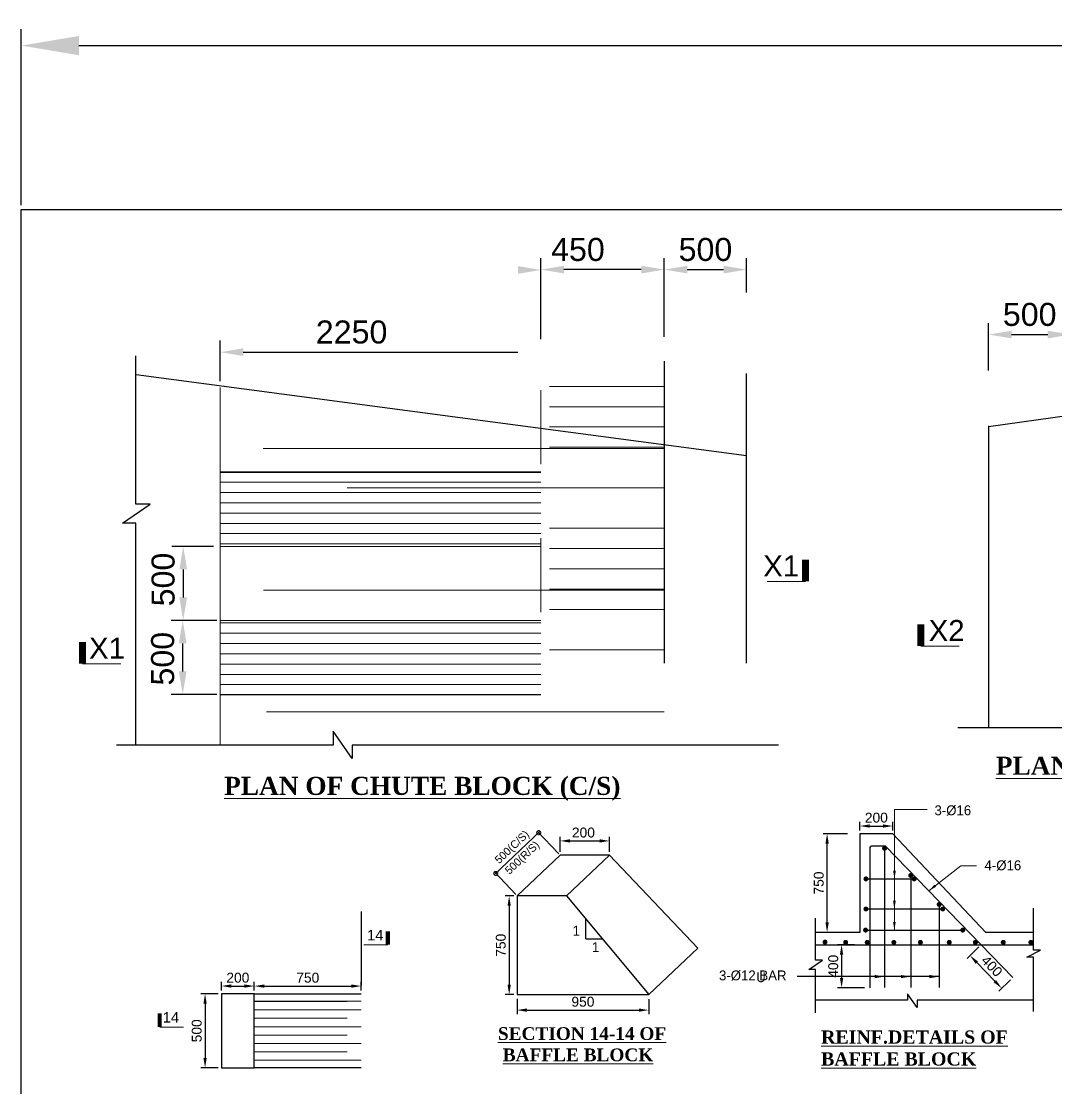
# Model space of a CAD drawing. Extents: x -426260 to 2055400, y -4304674 to -305611.
# Drawn here: x 1220390 to 1226677, y -1910194 to -1903711 of the extents above; entities that cross this region are included whole.
import ezdxf

# ---------------------------------------------------------------- set-up
doc = ezdxf.new("R2010")
doc.units = 0
doc.header["$LTSCALE"] = 300
doc.header["$MEASUREMENT"] = 0
doc.header["$PDMODE"] = 3
doc.linetypes.add('DASHED', pattern=[0.75, 0.5, -0.25])
doc.layers.get('0').update_dxf_attribs({"linetype": 'CONTINUOUS'})
doc.layers.get('DEFPOINTS').update_dxf_attribs({"linetype": 'CONTINUOUS'})
for name, color, linetype, lineweight in [('Dim', 7, 'CONTINUOUS', 9), ('Dimension', 8, 'CONTINUOUS', 18), ('ROD', 1, 'CONTINUOUS', 30), ('TEXT-ROOM', 4, 'CONTINUOUS', 5)]:
    doc.layers.add(name, color=color, linetype=linetype, lineweight=lineweight)
doc.layers.add('LINE', color=7, linetype='CONTINUOUS')
doc.layers.add('TXT', color=7, linetype='CONTINUOUS')
doc.styles.add('1-2', font='arial.ttf')
doc.styles.add('Arial', font='arial.ttf')
doc.styles.add('DIM', font='isocp3.shx')
doc.dimstyles.new('1-2', dxfattribs={"dimtxt": 240, "dimasz": 360, "dimexe": 120, "dimexo": 120, "dimgap": 24, "dimtad": 1, "dimdec": 0, "dimzin": 3, "dimdsep": 46, "dimtxsty": '1-2', "dimblk": 'DOTSMALL', "dimcen": 0, "dimdle": 120, "dimclrd": 256, "dimclre": 256, "dimclrt": 6, "dimadec": 0, "dimazin": 0, "dimtfac": 0.6, "dimtdec": 0, "dimtofl": 0, "dimtmove": 2, "dimatfit": 3, "dimfxl": 2, "dimfrac": 1, "dimtolj": 1, "dimtzin": 0, "dimlwd": 13, "dimlwe": 13, "dimarcsym": 0})
doc.dimstyles.new('3', dxfattribs={"dimtxt": 225, "dimasz": 350, "dimexe": 100, "dimexo": 25, "dimgap": 9, "dimtad": 0, "dimdec": 0, "dimzin": 0, "dimdsep": 46, "dimtxsty": 'Standard', "dimcen": 0, "dimclrd": 5, "dimclre": 6, "dimclrt": 256, "dimadec": 0, "dimazin": 0, "dimtfac": 1, "dimtdec": 0, "dimtofl": 0, "dimtmove": 2, "dimatfit": 3, "dimfxl": 1, "dimtolj": 1, "dimtzin": 0, "dimarcsym": 0})
doc.dimstyles.new('Dim_25', dxfattribs={"dimtxt": 50, "dimasz": 50, "dimexe": 25, "dimexo": 20, "dimgap": 20, "dimtad": 1, "dimdec": 0, "dimzin": 0, "dimdsep": 46, "dimtxsty": 'DIM', "dimcen": 0.09, "dimclrd": 5, "dimclre": 5, "dimclrt": 7, "dimadec": 0, "dimazin": 0, "dimtfac": 1, "dimtdec": 0, "dimtmove": 0, "dimatfit": 3, "dimfxl": 1, "dimtolj": 1, "dimtzin": 0, "dimarcsym": 0})
doc.dimstyles.new('dim_70', dxfattribs={"dimtxt": 140, "dimasz": 140, "dimexe": 70, "dimexo": 40, "dimgap": 50, "dimtad": 1, "dimdec": 0, "dimzin": 0, "dimdsep": 46, "dimtxsty": 'Arial', "dimcen": 0.09, "dimclrd": 5, "dimclre": 5, "dimclrt": 7, "dimadec": 0, "dimazin": 0, "dimtfac": 1, "dimtdec": 0, "dimtmove": 0, "dimatfit": 3, "dimfxl": 1, "dimtolj": 1, "dimtzin": 0, "dimarcsym": 0})

# ---------------------------------------------------------------- blocks, each defined once
blk = doc.blocks.new('_DotSmall')
at = {"color": 0, "linetype": 'ByBlock', "const_width": 0.5}
blk.add_lwpolyline([(-0.0625, 0, 1), (0.0625, 0, 1)], format="xyb", close=True, dxfattribs=at)
blk = doc.blocks.new('*D716')
at = {"layer": 'DEFPOINTS', "color": 0, "ltscale": 50, "transparency": 16777216}
for p in [(1223965, -1908693.4), (1223664.3, -1908779.8), (1223965, -1908779.8)]:
    blk.add_point(p, dxfattribs=at)
at = {"layer": 'Dim', "color": 5, "lineweight": -2, "ltscale": 50, "transparency": 16777216}
for p, q in [((1223664.3, -1908759.8), (1223664.3, -1908668.4)), ((1223724.3, -1908693.4), (1223905, -1908693.4)), ((1223965, -1908759.8), (1223965, -1908668.4))]:
    blk.add_line(p, q, dxfattribs=at)
at = {"layer": 'Dim', "color": 5, "ltscale": 50, "transparency": 16777216}
for points in [[(1223724.3, -1908683.4), (1223724.3, -1908703.4), (1223664.3, -1908693.4)], [(1223905, -1908683.4), (1223905, -1908703.4), (1223965, -1908693.4)]]:
    blk.add_solid(points, dxfattribs=at)
at = {"layer": 'Dim', "color": 7, "ltscale": 50, "transparency": 16777216, "insert": (1223806.5, -1908642.7), "char_height": 60, "attachment_point": 5, "style": 'Arial'}
blk.add_mtext('\\A1;200', dxfattribs=at)
blk = doc.blocks.new('*D723')
at = {"layer": 'DEFPOINTS', "color": 0, "ltscale": 50, "transparency": 16777216}
for p in [(1221605.9, -1909622.8), (1221506.8, -1910072.8), (1221605.9, -1910072.8)]:
    blk.add_point(p, dxfattribs=at)
at = {"layer": 'Dim', "color": 5, "lineweight": -2, "ltscale": 50, "transparency": 16777216}
for p, q in [((1221585.9, -1909622.8), (1221481.8, -1909622.8)), ((1221506.8, -1909682.8), (1221506.8, -1910012.8)), ((1221585.9, -1910072.8), (1221481.8, -1910072.8))]:
    blk.add_line(p, q, dxfattribs=at)
at = {"layer": 'Dim', "color": 5, "ltscale": 50, "transparency": 16777216}
for points in [[(1221496.8, -1909682.8), (1221516.8, -1909682.8), (1221506.8, -1909622.8)], [(1221496.8, -1910012.8), (1221516.8, -1910012.8), (1221506.8, -1910072.8)]]:
    blk.add_solid(points, dxfattribs=at)
at = {"layer": 'Dim', "color": 7, "ltscale": 50, "transparency": 16777216, "insert": (1221456.2, -1909847.8), "char_height": 60, "attachment_point": 5, "rotation": 90, "style": 'Arial'}
blk.add_mtext('\\A1;500', dxfattribs=at)
blk = doc.blocks.new('*D724')
at = {"layer": 'DEFPOINTS', "color": 0, "ltscale": 50, "transparency": 16777216}
for p in [(1221605.9, -1909622.8), (1221805.9, -1909575.6), (1221805.9, -1909622.8)]:
    blk.add_point(p, dxfattribs=at)
at = {"layer": 'Dim', "color": 5, "lineweight": -2, "ltscale": 50, "transparency": 16777216}
for p, q in [((1221605.9, -1909602.8), (1221605.9, -1909550.6)), ((1221805.9, -1909602.8), (1221805.9, -1909550.6)), ((1221665.9, -1909575.6), (1221745.9, -1909575.6))]:
    blk.add_line(p, q, dxfattribs=at)
at = {"layer": 'Dim', "color": 5, "ltscale": 50, "transparency": 16777216}
for points in [[(1221665.9, -1909565.6), (1221665.9, -1909585.6), (1221605.9, -1909575.6)], [(1221745.9, -1909565.6), (1221745.9, -1909585.6), (1221805.9, -1909575.6)]]:
    blk.add_solid(points, dxfattribs=at)
at = {"layer": 'Dim', "color": 7, "ltscale": 50, "transparency": 16777216, "insert": (1221705.9, -1909525), "char_height": 60, "attachment_point": 5, "style": 'Arial'}
blk.add_mtext('\\A1;200', dxfattribs=at)
blk = doc.blocks.new('*D725')
at = {"layer": 'DEFPOINTS', "color": 0, "ltscale": 50, "transparency": 16777216}
for p in [(1221805.9, -1909622.8), (1222455.9, -1909576), (1222455.9, -1909622.8)]:
    blk.add_point(p, dxfattribs=at)
at = {"layer": 'Dim', "color": 5, "lineweight": -2, "ltscale": 50, "transparency": 16777216}
for p, q in [((1221805.9, -1909602.8), (1221805.9, -1909551)), ((1222455.9, -1909602.8), (1222455.9, -1909551)), ((1221865.9, -1909576), (1222395.9, -1909576))]:
    blk.add_line(p, q, dxfattribs=at)
at = {"layer": 'Dim', "color": 5, "ltscale": 50, "transparency": 16777216}
for points in [[(1221865.9, -1909566), (1221865.9, -1909586), (1221805.9, -1909576)], [(1222395.9, -1909566), (1222395.9, -1909586), (1222455.9, -1909576)]]:
    blk.add_solid(points, dxfattribs=at)
at = {"layer": 'Dim', "color": 7, "ltscale": 50, "transparency": 16777216, "insert": (1222130.9, -1909525.3), "char_height": 60, "attachment_point": 5, "style": 'Arial'}
blk.add_mtext('\\A1;750', dxfattribs=at)
blk = doc.blocks.new('SEX')
at = {"layer": 'Dim', "color": 6, "ltscale": 500}
blk.add_lwpolyline([(0, 0, 60, 60, 0), (191.8, 0, 0, 0, 0)], format="xyseb", dxfattribs=at)
blk.add_lwpolyline([(0, -336.6), (0, 0), (0, 0)], dxfattribs=at)
blk = doc.blocks.new('*D726')
at = {"layer": 'DEFPOINTS', "color": 0, "ltscale": 50, "transparency": 16777216}
for p in [(1225287.8, -1908649.3), (1225430.7, -1908649.3), (1225430.7, -1909249.3)]:
    blk.add_point(p, dxfattribs=at)
at = {"layer": 'Dim', "color": 5, "lineweight": -2, "ltscale": 50, "transparency": 16777216}
for p, q in [((1225410.7, -1908649.3), (1225262.8, -1908649.3)), ((1225287.8, -1909189.3), (1225287.8, -1908709.3)), ((1225410.7, -1909249.3), (1225262.8, -1909249.3))]:
    blk.add_line(p, q, dxfattribs=at)
at = {"layer": 'Dim', "color": 5, "ltscale": 50, "transparency": 16777216}
for points in [[(1225277.8, -1908709.3), (1225297.8, -1908709.3), (1225287.8, -1908649.3)], [(1225277.8, -1909189.3), (1225297.8, -1909189.3), (1225287.8, -1909249.3)]]:
    blk.add_solid(points, dxfattribs=at)
at = {"layer": 'Dim', "color": 7, "ltscale": 50, "transparency": 16777216, "insert": (1225237.2, -1908949.3), "char_height": 60, "attachment_point": 5, "rotation": 90, "style": 'Arial'}
blk.add_mtext('\\A1;750', dxfattribs=at)
blk = doc.blocks.new('*D727')
at = {"layer": 'DEFPOINTS', "color": 0, "ltscale": 50, "transparency": 16777216}
for p in [(1225487.1, -1908649.3), (1225687.1, -1908602.9), (1225687.1, -1908649.3)]:
    blk.add_point(p, dxfattribs=at)
at = {"layer": 'Dim', "color": 5, "lineweight": -2, "ltscale": 50, "transparency": 16777216}
for p, q in [((1225487.1, -1908629.3), (1225487.1, -1908577.9)), ((1225687.1, -1908629.3), (1225687.1, -1908577.9)), ((1225547.1, -1908602.9), (1225627.1, -1908602.9))]:
    blk.add_line(p, q, dxfattribs=at)
at = {"layer": 'Dim', "color": 5, "ltscale": 50, "transparency": 16777216}
for points in [[(1225547.1, -1908592.9), (1225547.1, -1908612.9), (1225487.1, -1908602.9)], [(1225627.1, -1908592.9), (1225627.1, -1908612.9), (1225687.1, -1908602.9)]]:
    blk.add_solid(points, dxfattribs=at)
at = {"layer": 'Dim', "color": 7, "ltscale": 50, "transparency": 16777216, "insert": (1225587.1, -1908552.3), "char_height": 60, "attachment_point": 5, "style": 'Arial'}
blk.add_mtext('\\A1;200', dxfattribs=at)
blk = doc.blocks.new('*D728')
at = {"layer": 'DEFPOINTS', "color": 0, "ltscale": 50, "transparency": 16777216}
for p in [(1223403.4, -1909027.6), (1223355.1, -1909627.6), (1223403.4, -1909627.6)]:
    blk.add_point(p, dxfattribs=at)
at = {"layer": 'Dim', "color": 5, "lineweight": -2, "ltscale": 50, "transparency": 16777216}
for p, q in [((1223383.4, -1909027.6), (1223330.1, -1909027.6)), ((1223355.1, -1909087.6), (1223355.1, -1909567.6)), ((1223383.4, -1909627.6), (1223330.1, -1909627.6))]:
    blk.add_line(p, q, dxfattribs=at)
at = {"layer": 'Dim', "color": 5, "ltscale": 50, "transparency": 16777216}
for points in [[(1223345.1, -1909087.6), (1223365.1, -1909087.6), (1223355.1, -1909027.6)], [(1223345.1, -1909567.6), (1223365.1, -1909567.6), (1223355.1, -1909627.6)]]:
    blk.add_solid(points, dxfattribs=at)
at = {"layer": 'Dim', "color": 7, "ltscale": 50, "transparency": 16777216, "insert": (1223304.5, -1909327.6), "char_height": 60, "attachment_point": 5, "rotation": 90, "style": 'Arial'}
blk.add_mtext('\\A1;750', dxfattribs=at)
blk = doc.blocks.new('*D729')
at = {"layer": 'DEFPOINTS', "color": 0, "ltscale": 50, "transparency": 16777216}
for p in [(1223403.4, -1909633.5), (1224203.4, -1909635.1), (1224203.4, -1909722)]:
    blk.add_point(p, dxfattribs=at)
at = {"layer": 'Dim', "color": 5, "lineweight": -2, "ltscale": 50, "transparency": 16777216}
for p, q in [((1223403.4, -1909653.5), (1223403.4, -1909747)), ((1224203.4, -1909655.1), (1224203.4, -1909747)), ((1223463.4, -1909722), (1224143.4, -1909722))]:
    blk.add_line(p, q, dxfattribs=at)
at = {"layer": 'Dim', "color": 5, "ltscale": 50, "transparency": 16777216}
for points in [[(1223463.4, -1909712), (1223463.4, -1909732), (1223403.4, -1909722)], [(1224143.4, -1909712), (1224143.4, -1909732), (1224203.4, -1909722)]]:
    blk.add_solid(points, dxfattribs=at)
at = {"layer": 'Dim', "color": 7, "ltscale": 50, "transparency": 16777216, "insert": (1223803.4, -1909671.4), "char_height": 60, "attachment_point": 5, "style": 'Arial'}
blk.add_mtext('\\A1;950', dxfattribs=at)
blk = doc.blocks.new('*D739')
at = {"layer": 'DEFPOINTS', "color": 0, "transparency": 16777216}
for p in [(1221598.7, -1906902.6), (1221373.7, -1907352.6), (1221617.1, -1907352.6)]:
    blk.add_point(p, dxfattribs=at)
at = {"layer": 'LINE', "color": 5, "lineweight": -2, "transparency": 16777216}
for p, q in [((1221558.7, -1906902.6), (1221303.7, -1906902.6)), ((1221373.7, -1907042.6), (1221373.7, -1907212.6)), ((1221577.1, -1907352.6), (1221303.7, -1907352.6))]:
    blk.add_line(p, q, dxfattribs=at)
at = {"layer": 'LINE', "color": 5, "transparency": 16777216}
for points in [[(1221350.3, -1907042.6), (1221397, -1907042.6), (1221373.7, -1906902.6)], [(1221350.3, -1907212.6), (1221397, -1907212.6), (1221373.7, -1907352.6)]]:
    blk.add_solid(points, dxfattribs=at)
at = {"layer": 'LINE', "color": 7, "transparency": 16777216, "insert": (1221252.2, -1907104.2), "char_height": 140, "attachment_point": 5, "rotation": 90, "style": 'Arial'}
blk.add_mtext('\\A1;500', dxfattribs=at)
blk = doc.blocks.new('*D740')
at = {"layer": 'DEFPOINTS', "color": 0, "transparency": 16777216}
for p in [(1221370.8, -1907352.6), (1221617.1, -1907352.6), (1221617.1, -1907802.6)]:
    blk.add_point(p, dxfattribs=at)
at = {"layer": 'LINE', "color": 5, "lineweight": -2, "transparency": 16777216}
for p, q in [((1221577.1, -1907352.6), (1221300.8, -1907352.6)), ((1221370.8, -1907662.6), (1221370.8, -1907492.6)), ((1221577.1, -1907802.6), (1221300.8, -1907802.6))]:
    blk.add_line(p, q, dxfattribs=at)
at = {"layer": 'LINE', "color": 5, "transparency": 16777216}
for points in [[(1221347.4, -1907492.6), (1221394.1, -1907492.6), (1221370.8, -1907352.6)], [(1221347.4, -1907662.6), (1221394.1, -1907662.6), (1221370.8, -1907802.6)]]:
    blk.add_solid(points, dxfattribs=at)
at = {"layer": 'LINE', "color": 7, "transparency": 16777216, "insert": (1221249.3, -1907585.7), "char_height": 140, "attachment_point": 5, "rotation": 90, "style": 'Arial'}
blk.add_mtext('\\A1;500', dxfattribs=at)
blk = doc.blocks.new('*D741')
at = {"layer": 'DEFPOINTS', "color": 0, "transparency": 16777216}
for p in [(1224798.4, -1905220.1), (1224798.4, -1905400), (1224298.1, -1905447.1)]:
    blk.add_point(p, dxfattribs=at)
at = {"layer": 'LINE', "color": 5, "lineweight": -2, "transparency": 16777216}
for p, q in [((1224298.1, -1905407.1), (1224298.1, -1905150.1)), ((1224798.4, -1905360), (1224798.4, -1905150.1)), ((1224438.1, -1905220.1), (1224658.4, -1905220.1))]:
    blk.add_line(p, q, dxfattribs=at)
at = {"layer": 'LINE', "color": 5, "transparency": 16777216}
for points in [[(1224438.1, -1905196.8), (1224438.1, -1905243.4), (1224298.1, -1905220.1)], [(1224658.4, -1905196.8), (1224658.4, -1905243.4), (1224798.4, -1905220.1)]]:
    blk.add_solid(points, dxfattribs=at)
at = {"layer": 'LINE', "color": 7, "transparency": 16777216, "insert": (1224548.3, -1905098.6), "char_height": 140, "attachment_point": 5, "style": 'Arial'}
blk.add_mtext('\\A1;500', dxfattribs=at)
blk = doc.blocks.new('*D747')
at = {"layer": 'DEFPOINTS', "color": 0, "transparency": 16777216}
for p in [(1226768.9, -1905614.9), (1226269.2, -1905872.7), (1226768.9, -1905887.9)]:
    blk.add_point(p, dxfattribs=at)
at = {"layer": 'LINE', "color": 5, "lineweight": -2, "transparency": 16777216}
for p, q in [((1226269.2, -1905832.7), (1226269.2, -1905544.9)), ((1226768.9, -1905847.9), (1226768.9, -1905544.9)), ((1226409.2, -1905614.9), (1226628.9, -1905614.9))]:
    blk.add_line(p, q, dxfattribs=at)
at = {"layer": 'LINE', "color": 5, "transparency": 16777216}
for points in [[(1226409.2, -1905591.6), (1226409.2, -1905638.2), (1226269.2, -1905614.9)], [(1226628.9, -1905591.6), (1226628.9, -1905638.2), (1226768.9, -1905614.9)]]:
    blk.add_solid(points, dxfattribs=at)
at = {"layer": 'LINE', "color": 7, "transparency": 16777216, "insert": (1226519.1, -1905493.4), "char_height": 140, "attachment_point": 5, "style": 'Arial'}
blk.add_mtext('\\A1;500', dxfattribs=at)
blk = doc.blocks.new('*D756')
at = {"layer": 'DEFPOINTS', "color": 0, "ltscale": 50, "transparency": 16777216}
for p in [(1225473.6, -1909324.3), (1225375.7, -1909586.4), (1225534.2, -1909586.4)]:
    blk.add_point(p, dxfattribs=at)
at = {"layer": 'Dim', "color": 5, "lineweight": -2, "ltscale": 50, "transparency": 16777216}
for p, q in [((1225453.6, -1909324.3), (1225350.7, -1909324.3)), ((1225375.7, -1909384.3), (1225375.7, -1909526.4)), ((1225514.2, -1909586.4), (1225350.7, -1909586.4))]:
    blk.add_line(p, q, dxfattribs=at)
at = {"layer": 'Dim', "color": 5, "ltscale": 50, "transparency": 16777216}
for points in [[(1225365.7, -1909384.3), (1225385.7, -1909384.3), (1225375.7, -1909324.3)], [(1225365.7, -1909526.4), (1225385.7, -1909526.4), (1225375.7, -1909586.4)]]:
    blk.add_solid(points, dxfattribs=at)
at = {"layer": 'Dim', "color": 7, "ltscale": 50, "transparency": 16777216, "insert": (1225325.1, -1909455.3), "char_height": 60, "attachment_point": 5, "rotation": 90, "style": 'Arial'}
blk.add_mtext('\\A1;400', dxfattribs=at)
blk = doc.blocks.new('*D757')
at = {"layer": 'DEFPOINTS', "color": 0, "ltscale": 50, "transparency": 16777216}
for p in [(1226224.3, -1909324.3), (1226417.2, -1909523.1), (1226349.1, -1909589.1)]:
    blk.add_point(p, dxfattribs=at)
at = {"layer": 'Dim', "color": 5, "lineweight": -2, "ltscale": 50, "transparency": 16777216}
for p, q in [((1226210, -1909338.2), (1226138.3, -1909407.7)), ((1226198, -1909433.4), (1226307.3, -1909546.1)), ((1226402.8, -1909537), (1226331.2, -1909606.5))]:
    blk.add_line(p, q, dxfattribs=at)
at = {"layer": 'Dim', "color": 5, "ltscale": 50, "transparency": 16777216}
for points in [[(1226205.2, -1909426.4), (1226190.9, -1909440.4), (1226156.3, -1909390.3)], [(1226314.5, -1909539.1), (1226300.2, -1909553), (1226349.1, -1909589.1)]]:
    blk.add_solid(points, dxfattribs=at)
at = {"layer": 'Dim', "color": 7, "ltscale": 50, "transparency": 16777216, "insert": (1226289, -1909454.5), "char_height": 60, "attachment_point": 5, "rotation": 314.1298, "style": 'Arial'}
blk.add_mtext('\\A1;400', dxfattribs=at)
blk = doc.blocks.new('*D715')
at = {"layer": 'DEFPOINTS', "color": 0, "ltscale": 0.5, "transparency": 16777216}
for p in [(1235617.7, -1903858.4), (1220389.7, -1904854.2), (1235617.7, -1904854.2)]:
    blk.add_point(p, dxfattribs=at)
at = {"layer": 'LINE', "color": 6, "lineweight": -2, "ltscale": 0.5, "transparency": 16777216}
for p, q in [((1220389.7, -1904829.2), (1220389.7, -1903758.4)), ((1235617.7, -1904829.2), (1235617.7, -1903758.4))]:
    blk.add_line(p, q, dxfattribs=at)
at = {"layer": 'LINE', "color": 5, "lineweight": -2, "ltscale": 0.5, "transparency": 16777216}
for p, q in [((1220739.7, -1903858.4), (1227507.2, -1903858.4)), ((1235267.7, -1903858.4), (1228500.2, -1903858.4))]:
    blk.add_line(p, q, dxfattribs=at)
at = {"layer": 'LINE', "color": 5, "ltscale": 0.5, "transparency": 16777216}
for points in [[(1220739.7, -1903800), (1220739.7, -1903916.7), (1220389.7, -1903858.4)], [(1235267.7, -1903800), (1235267.7, -1903916.7), (1235617.7, -1903858.4)]]:
    blk.add_solid(points, dxfattribs=at)
at = {"layer": 'LINE', "ltscale": 0.5, "transparency": 16777216, "insert": (1228003.7, -1903858.4), "char_height": 225, "attachment_point": 5}
blk.add_mtext('\\A1;15228', dxfattribs=at)

msp = doc.modelspace()

# ---------------------------------------------------------------- hatches: boundary and pattern name
at = {"layer": 'Dimension', "lineweight": 18, "ltscale": 2}
h = msp.add_hatch(dxfattribs=at)
h.set_pattern_fill('ANSI31', color=8, scale=500, angle=135, style=0)
h.set_pattern_definition([(180, (882516.015, -1966012.78), (-1e-14, -62.5), [])])
h.paths.add_polyline_path([(1221597.3, -1906402.6), (1223548.4, -1906402.6), (1223548.4, -1906902.6), (1221597.3, -1906902.6)])
h = msp.add_hatch(dxfattribs=at)
h.set_pattern_fill('ANSI31', color=8, scale=500, angle=135, style=0)
h.set_pattern_definition([(180, (882519.4, -1966930.715), (-1e-14, -62.5), [])])
h.paths.add_polyline_path([(1221600.7, -1907320.6), (1223548.4, -1907320.6), (1223548.4, -1907820.6), (1221600.7, -1907820.6)])

# ---------------------------------------------------------------- linework, layer by layer
at = {"layer": 'Dim', "color": 15, "lineweight": 15}
for points in [[(1224298.1, -1905930.4), (1223600.4, -1905930.4)], [(1224298.1, -1906053.7), (1223600.4, -1906053.7)], [(1224298.1, -1906176.9), (1223600.4, -1906176.9)], [(1224298.1, -1906307.2), (1221858.8, -1906307.2)], [(1224298.1, -1906300.1), (1223600.4, -1906300.1)], [(1224298.1, -1906546.5), (1222369.4, -1906546.5)], [(1224298.1, -1906792.9), (1223600.4, -1906792.9)], [(1224298.1, -1906916.1), (1223600.4, -1906916.1)], [(1224298.1, -1907039.3), (1223600.4, -1907039.3)], [(1224298.1, -1907169.7), (1221860.8, -1907169.7)], [(1224298.1, -1907162.6), (1223600.4, -1907162.6)], [(1224298.1, -1907285.8), (1223600.4, -1907285.8)], [(1224298.1, -1907532.2), (1223600.4, -1907532.2)], [(1224298.1, -1907909), (1221879.3, -1907909)]]:
    msp.add_lwpolyline(points, dxfattribs=at)
at = {"layer": 'Dim', "color": 8, "lineweight": 15}
for points in [[(1221805.9, -1909668.3), (1222455.9, -1909668.3)], [(1221805.9, -1909669.4), (1222371.2, -1909669.4)], [(1221805.9, -1909720.5), (1222455.9, -1909720.5)], [(1221805.9, -1909771.7), (1222371.2, -1909771.7)], [(1221805.9, -1909822.8), (1222455.9, -1909822.8)], [(1221805.9, -1909873.9), (1222371.2, -1909873.9)], [(1221805.9, -1909925.1), (1222455.9, -1909925.1)], [(1221805.9, -1909976.2), (1222371.2, -1909976.2)], [(1221805.9, -1910027.3), (1222455.9, -1910027.3)]]:
    msp.add_lwpolyline(points, dxfattribs=at)
at = {"layer": 'Dimension', "color": 0, "lineweight": 30, "ltscale": 2}
for p, q in [((1224298.1, -1905776.8), (1224298.1, -1907612)), ((1226269.2, -1906169.6), (1226269.2, -1908004.8))]:
    msp.add_line(p, q, dxfattribs=at)
at = {"layer": 'Dimension', "color": 0, "lineweight": 13, "ltscale": 2}
for p, q in [((1221598.7, -1908112), (1221598.7, -1905937.4)), ((1223548.4, -1906452.6), (1221598.7, -1906452.6)), ((1223548.4, -1906902.6), (1221598.7, -1906902.6)), ((1223548.4, -1907352.6), (1221598.7, -1907352.6)), ((1223548.4, -1907802.6), (1221598.7, -1907802.6))]:
    msp.add_line(p, q, dxfattribs=at)
at = {"layer": 'Dimension', "color": 0, "lineweight": 30, "ltscale": 2}
for points in [[(1226269.2, -1906173), (1229541.4, -1905716.5)], [(1224798.4, -1906352.4), (1221087.1, -1905860.1)]]:
    msp.add_lwpolyline(points, dxfattribs=at)
at = {"layer": 'Dimension', "color": 13, "lineweight": 30, "ltscale": 2}
msp.add_lwpolyline([(1224798.4, -1907612), (1224798.4, -1905852.4)], dxfattribs=at)
at = {"layer": 'Dimension', "color": 0, "lineweight": 13, "ltscale": 2}
for points in [[(1223548.4, -1905952.6), (1223548.4, -1906402.6)], [(1223548.4, -1906852.6), (1223548.4, -1907302.6)]]:
    msp.add_lwpolyline(points, dxfattribs=at)
at = {"layer": 'LINE', "color": 5}
for p, q in [((1223548.4, -1905644), (1223548.4, -1905150.1)), ((1223548.4, -1905422.4), (1223548.4, -1905152.1)), ((1224298.1, -1905628.8), (1224298.1, -1905150.1)), ((1224158.1, -1905220.1), (1223688.4, -1905220.1)), ((1221598.7, -1905897.4), (1221598.7, -1905652.1)), ((1221738.7, -1905722.1), (1223408.4, -1905722.1)), ((1225834.5, -1909705.7), (1225776.1, -1909622.5)), ((1225776.1, -1909622.5), (1225776.1, -1909662.5)), ((1225776.1, -1909662.5), (1225216.2, -1909662.5)), ((1226542.1, -1909662.5), (1225834.5, -1909662.5)), ((1225834.5, -1909662.5), (1225834.5, -1909705.7))]:
    msp.add_line(p, q, dxfattribs=at)
at = {"layer": 'LINE'}
for p, q in [((1223264.9, -1908899.3), (1223543.3, -1908634.9)), ((1223656, -1908771.1), (1223526.3, -1908634.5)), ((1225687.1, -1908649.3), (1225487.1, -1908649.3)), ((1225487.1, -1908649.3), (1225487.1, -1909249.3)), ((1225687.1, -1908649.3), (1226253.3, -1909249.3)), ((1223403.4, -1909027.6), (1223664.3, -1908779.8)), ((1223965, -1908779.8), (1223664.3, -1908779.8)), ((1223703.7, -1909027.9), (1223965, -1908779.8)), ((1223965, -1908779.8), (1224501.4, -1909344.5)), ((1223395.1, -1909018.9), (1223265.4, -1908882.3)), ((1223703.4, -1909027.6), (1223403.4, -1909027.6)), ((1223403.4, -1909027.6), (1223403.4, -1909627.6)), ((1223703.7, -1909027.9), (1224203.4, -1909627.6)), ((1222455.9, -1909122.8), (1222455.9, -1909572.8)), ((1223821.2, -1909288.9), (1223821.2, -1909168.9)), ((1225487.1, -1909249.3), (1225216.2, -1909249.3)), ((1225487.1, -1909249.3), (1225287.1, -1909249.3)), ((1226542.1, -1909249.3), (1226253.3, -1909249.3)), ((1223922.4, -1909290.3), (1223821.2, -1909290.3)), ((1224203.4, -1909627.6), (1224501.4, -1909344.5)), ((1221805.9, -1909622.8), (1221605.9, -1909622.8)), ((1221605.9, -1909622.8), (1221605.9, -1910072.8)), ((1221805.9, -1909622.8), (1222455.9, -1909622.8)), ((1221805.9, -1910072.8), (1221805.9, -1909622.8)), ((1223403.4, -1909627.6), (1224203.4, -1909627.6)), ((1221605.9, -1910072.8), (1221805.9, -1910072.8)), ((1222455.9, -1910072.8), (1221805.9, -1910072.8))]:
    msp.add_line(p, q, dxfattribs=at)
msp.add_lwpolyline([(1235617.7, -1915622.6), (1220389.7, -1915622.6), (1220389.7, -1904854.2), (1235617.7, -1904854.2)], close=True, dxfattribs=at)
at = {"layer": 'LINE', "color": 5}
for points in [[(1221085.5, -1908112), (1221085.5, -1906762.4), (1221005.5, -1906762.4), (1221171.9, -1906645.7), (1221085.5, -1906645.7), (1221085.5, -1905744.9)], [(1226082, -1908004.8), (1227966.4, -1908004.8), (1227966.4, -1908084.9), (1228083, -1907918.4), (1228083, -1908004.8), (1229690.8, -1908004.8)], [(1224992.7, -1908112), (1222401, -1908112), (1222401, -1908192.1), (1222284.3, -1908025.6), (1222284.3, -1908112), (1220968.9, -1908112)], [(1226542.1, -1909730.4), (1226542.1, -1909400.6), (1226502, -1909400.6), (1226585.3, -1909357.8), (1226542.1, -1909357.8), (1226542.1, -1909101.8)], [(1225216.2, -1909738.7), (1225216.2, -1909475.8), (1225176.2, -1909475.8), (1225259.4, -1909417.5), (1225216.2, -1909417.5), (1225216.2, -1909162.8)]]:
    msp.add_lwpolyline(points, dxfattribs=at)
for points in [[(1223408.4, -1905198.8), (1223408.4, -1905245.4), (1223548.4, -1905222.1)], [(1223688.4, -1905196.8), (1223688.4, -1905243.4), (1223548.4, -1905220.1)], [(1224158.1, -1905196.8), (1224158.1, -1905243.4), (1224298.1, -1905220.1)], [(1221738.7, -1905698.8), (1221738.7, -1905745.4), (1221598.7, -1905722.1)]]:
    msp.add_solid(points, dxfattribs=at)
at = {"layer": 'ROD'}
for p, q in [((1225642.3, -1908724.3), (1225557.7, -1908724.3)), ((1225547.7, -1908734.3), (1225547.7, -1909586.4))]:
    msp.add_line(p, q, dxfattribs=at)
at = {"layer": 'ROD', "const_width": 15}
for points in [[(1225629.3, -1908738.7, 1), (1225644.3, -1908738.7, 1)], [(1225516.3, -1908924.1, 1), (1225531.3, -1908924.1, 1)], [(1225788.4, -1908903.3, 1), (1225803.4, -1908903.3, 1)], [(1225810, -1908924.1, 1), (1225825, -1908924.1, 1)], [(1225516.3, -1909107.2, 1), (1225531.3, -1909107.2, 1)], [(1225961.6, -1909079.7, 1), (1225976.6, -1909079.7, 1)], [(1225982.9, -1909107.2, 1), (1225997.9, -1909107.2, 1)], [(1225514, -1909235.6, 1), (1225529, -1909235.6, 1)], [(1226104.7, -1909235.6, 1), (1226119.7, -1909235.6, 1)], [(1225267.5, -1909308.7, 1), (1225282.5, -1909308.7, 1)], [(1225393, -1909310, 1), (1225408, -1909310, 1)], [(1225524.2, -1909310, 1), (1225539.2, -1909310, 1)], [(1225685.9, -1909310, 1), (1225700.9, -1909310, 1)], [(1225847.2, -1909310, 1), (1225862.2, -1909310, 1)], [(1226022.9, -1909310, 1), (1226037.9, -1909310, 1)], [(1226181.8, -1909310, 1), (1226196.8, -1909310, 1)], [(1226350.9, -1909310, 1), (1226365.9, -1909310, 1)], [(1226518.9, -1909310, 1), (1226533.9, -1909310, 1)]]:
    msp.add_lwpolyline(points, format="xyb", close=True, dxfattribs=at)
at = {"layer": 'ROD'}
for points in [[(1225642.3, -1908724.3), (1226417.2, -1909523.1)], [(1225216.2, -1909324.3), (1226542.1, -1909324.3)]]:
    msp.add_lwpolyline(points, dxfattribs=at)
at = {"layer": 'ROD', "linetype": 'DASHED', "ltscale": 300}
for points in [[(1225636.8, -1908742.3), (1225636.8, -1909584.5)], [(1225531.3, -1908924.1), (1225811.2, -1908924.1)], [(1225795.9, -1908903.3), (1225795.9, -1909584.5)], [(1225523.8, -1909107.2), (1225990.4, -1909107.2)], [(1225969.1, -1909079.7), (1225969.1, -1909584.5)], [(1225521.5, -1909235.6), (1226112.2, -1909235.6)]]:
    msp.add_lwpolyline(points, dxfattribs=at)
at = {"layer": 'ROD'}
msp.add_arc((1225557.7, -1908734.3), 10, 90, 180, dxfattribs=at)

# ---------------------------------------------------------------- block references
at = {"layer": 'Dim', "color": 6}
for p, xscale, yscale, zscale, rotation in [((1225156.5, -1907115.8), -0.6912000000011176, 0.6912000000011176, 0.6912000000011176, 270), ((1225857.5, -1907508.6), 0.6912000000011176, 0.6912000000011176, 0.6912000000011176, 90), ((1220761.8, -1907615.8), 0.6912000000011176, 0.6912000000011176, 0.6912000000011176, 90), ((1222617.8, -1909325.1), -0.4320000000298023, 0.4320000000298023, 0.4320000000000002, 270), ((1221230.8, -1909825.1), 0.4320000000298023, 0.4320000000298023, 0.4320000000006985, 90)]:
    msp.add_blockref('SEX', p, dxfattribs=dict(at, xscale=xscale, yscale=yscale, zscale=zscale, rotation=rotation))
at = {"layer": 'LINE', "xscale": 49.99999999992624, "yscale": 50, "zscale": 50.00000000000477}
for p, rotation in [((1223534.6, -1908643.2), 43.52276772977538), ((1223273.7, -1908891), 223.5227677297754)]:
    msp.add_blockref('_DotSmall', p, dxfattribs=dict(at, rotation=rotation))

# ---------------------------------------------------------------- texts
at = {"layer": 'LINE', "color": 7, "style": 'Arial'}
msp.add_text('2250', height=140, dxfattribs=at).set_placement((1222179.8, -1905669.4))
at = {"layer": 'LINE', "color": 7, "insert": (1223773.2, -1905098.6), "char_height": 140, "attachment_point": 5, "style": 'Arial'}
msp.add_mtext('\\A1;450', dxfattribs=at)
at = {"layer": 'LINE', "color": 4, "char_height": 60, "width": 1123.361, "attachment_point": 5}
for s, insert in [('3-%%C16', (1226051.9, -1908508.4)), ('4-%%C16', (1226356.1, -1908842.8)), ('3-%%C12 BAR', (1224835.9, -1909512.1)), ('U', (1224886.1, -1909522.4))]:
    msp.add_mtext(s, dxfattribs=dict(at, insert=insert))
at = {"layer": 'LINE', "color": 4, "char_height": 48, "attachment_point": 5, "rotation": 43.52277}
for s, insert in [('500(C/S)', (1223376.2, -1908735.1)), ('500(R/S)', (1223438.6, -1908799.9))]:
    msp.add_mtext(s, dxfattribs=dict(at, insert=insert))
at = {"layer": 'LINE', "color": 4, "char_height": 60, "attachment_point": 5}
for insert in [(1223762.5, -1909239.1), (1223880.1, -1909339.3)]:
    msp.add_mtext('1 ', dxfattribs=dict(at, insert=insert))
at = {"layer": 'TEXT-ROOM', "attachment_point": 4}
for s, insert, char_height, width in [('{\\fTimes New Roman|b1|i0|c0|p18;\\L\\C6;PLAN OF CHUTE BLOCK (R/S) }', (1226313.2, -1908254.1), 110, 2585.976), ('{\\fTimes New Roman|b1|i0|c0|p18;\\L\\C6;PLAN OF CHUTE BLOCK (C/S) }', (1221622.2, -1908376.6), 110, 2692.293), ('{\\fTimes New Roman|b1|i0|c0|p18;\\L\\C6;SECTION 14-14 OF\\P BAFFLE BLOCK }', (1223286.9, -1909929.9), 77.6, 1853.868), ('{\\fTimes New Roman|b1|i0|c0|p18;\\L\\C6;REINF.DETAILS OF \\PBAFFLE BLOCK }', (1225251.3, -1909953), 80, 2215.504)]:
    msp.add_mtext(s, dxfattribs=dict(at, insert=insert, char_height=char_height, width=width))
at = {"layer": 'TXT', "char_height": 128, "attachment_point": 5, "style": 'Arial'}
for s, insert in [('X1', (1225008.5, -1907021.7)), ('X2', (1226014.3, -1907414.5)), ('X1', (1220910.4, -1907521.7))]:
    msp.add_mtext(s, dxfattribs=dict(at, insert=insert))
at = {"layer": 'TXT', "char_height": 64, "width": 147.604, "attachment_point": 5, "style": 'Arial'}
for insert in [(1222541.1, -1909266), (1221299, -1909766)]:
    msp.add_mtext('14', dxfattribs=dict(at, insert=insert))

# ---------------------------------------------------------------- dimensions: what is measured, and where the dimension line sits
at = {"layer": 'Dim', "ltscale": 50}
for base, p1, p2, picture, middle in [((1225687.1, -1908602.9), (1225487.1, -1908649.3), (1225687.1, -1908649.3), '*D727', (1225587.1, -1908552.3)), ((1221805.9, -1909575.6), (1221605.9, -1909622.8), (1221805.9, -1909622.8), '*D724', (1221705.9, -1909525))]:
    dim = msp.add_linear_dim(base=base, p1=p1, p2=p2, dimstyle='Dim_25', override={"dimtxt": 60, "dimasz": 60, "dimtxsty": 'Arial'}, dxfattribs=at)
    dim.commit()
    dim.dimension.update_dxf_attribs({"geometry": picture, "text_midpoint": middle})
dim = msp.add_linear_dim(base=(1223965, -1908693.4), p1=(1223664.3, -1908779.8), p2=(1223965, -1908779.8), angle=0, text='200', dimstyle='Dim_25', override={"dimtxt": 60, "dimasz": 60, "dimtxsty": 'Arial'}, dxfattribs=at)
dim.commit()
dim.dimension.update_dxf_attribs({"geometry": '*D716', "text_midpoint": (1223806.5, -1908693.4), "dimtype": 161})
for base, p1, p2, text, picture, middle in [((1225287.8, -1908649.3), (1225430.7, -1909249.3), (1225430.7, -1908649.3), '750', '*D726', (1225237.2, -1908949.3)), ((1223355.1, -1909627.6), (1223403.4, -1909027.6), (1223403.4, -1909627.6), '750', '*D728', (1223304.5, -1909327.6)), ((1225375.7, -1909586.4), (1225473.6, -1909324.3), (1225534.2, -1909586.4), '400', '*D756', (1225325.1, -1909455.3)), ((1221506.8, -1910072.8), (1221605.9, -1909622.8), (1221605.9, -1910072.8), '500', '*D723', (1221456.2, -1909847.8))]:
    dim = msp.add_linear_dim(base=base, p1=p1, p2=p2, angle=90, text=text, dimstyle='Dim_25', override={"dimtxt": 60, "dimasz": 60, "dimtxsty": 'Arial'}, dxfattribs=at)
    dim.commit()
    dim.dimension.update_dxf_attribs({"geometry": picture, "text_midpoint": middle})
dim = msp.add_aligned_dim(p1=(1226224.3, -1909324.3), p2=(1226417.2, -1909523.1), distance=-94.9, text='400', dimstyle='Dim_25', override={"dimtxt": 60, "dimasz": 60, "dimtxsty": 'Arial'}, dxfattribs=at)
dim.commit()
dim.dimension.update_dxf_attribs({"geometry": '*D757', "text_midpoint": (1226289, -1909454.5)})
for base, p1, p2, text, picture, middle in [((1222455.9, -1909576), (1221805.9, -1909622.8), (1222455.9, -1909622.8), '750', '*D725', (1222130.9, -1909525.3)), ((1224203.4, -1909722), (1223403.4, -1909633.5), (1224203.4, -1909635.1), '950', '*D729', (1223803.4, -1909671.4))]:
    dim = msp.add_linear_dim(base=base, p1=p1, p2=p2, text=text, dimstyle='Dim_25', override={"dimtxt": 60, "dimasz": 60, "dimtxsty": 'Arial'}, dxfattribs=at)
    dim.commit()
    dim.dimension.update_dxf_attribs({"geometry": picture, "text_midpoint": middle})
at = {"layer": 'LINE', "color": 3, "ltscale": 0.5}
dim = msp.add_linear_dim(base=(1235617.7, -1903858.4), p1=(1220389.7, -1904854.2), p2=(1235617.7, -1904854.2), dimstyle='3', override={"dimfxl": 700}, dxfattribs=at)
dim.commit()
dim.dimension.update_dxf_attribs({"geometry": '*D715', "text_midpoint": (1228003.7, -1903858.4)})
at = {"layer": 'LINE', "color": 5}
dim = msp.add_linear_dim(base=(1224798.4, -1905220.1), p1=(1224298.1, -1905447.1), p2=(1224798.4, -1905400), dimstyle='dim_70', dxfattribs=at)
dim.commit()
dim.dimension.update_dxf_attribs({"geometry": '*D741', "text_midpoint": (1224548.3, -1905098.6)})
dim = msp.add_linear_dim(base=(1226768.9, -1905614.9), p1=(1226269.2, -1905872.7), p2=(1226768.9, -1905887.9), dimstyle='dim_70', dxfattribs=at)
dim.commit()
dim.dimension.update_dxf_attribs({"geometry": '*D747', "text_midpoint": (1226519.1, -1905614.9), "dimtype": 160})
for base, p1, angle, picture, middle in [((1221373.7, -1907352.6), (1221598.7, -1906902.6), 90, '*D739', (1221373.7, -1907104.2)), ((1221370.8, -1907352.6), (1221617.1, -1907802.6), 270, '*D740', (1221370.8, -1907585.7))]:
    dim = msp.add_linear_dim(base=base, p1=p1, p2=(1221617.1, -1907352.6), angle=angle, text='500', dimstyle='dim_70', dxfattribs=at)
    dim.commit()
    dim.dimension.update_dxf_attribs({"geometry": picture, "text_midpoint": middle, "dimtype": 160})

# ---------------------------------------------------------------- leaders
at = {"layer": 'Dim', "lineweight": 15}
for points in [[(1225696.8, -1909235.6), (1225696.8, -1908503.1), (1225896.6, -1908503.1)], [(1225696.8, -1909107.2), (1225696.8, -1908503.1), (1225896.6, -1908503.1)], [(1225697.2, -1908924.1), (1225697.2, -1908503.1), (1225896.6, -1908503.1)], [(1225906.2, -1908996.3), (1226101.3, -1908844.7), (1226195.6, -1908844.7)]]:
    msp.add_leader(points, dimstyle='1-2', override={"dimasz": 50, "dimtad": 0, "dimfxl": 7, "dimarcsym": 1}, dxfattribs=at)
at = {"layer": 'Dim', "ltscale": 50}
for points in [[(1225969.1, -1909518.1), (1225105.6, -1909518.1)], [(1225795.9, -1909518.1), (1225105.6, -1909518.1)], [(1225636.8, -1909518.1), (1225105.6, -1909518.1)]]:
    msp.add_leader(points, dimstyle='Dim_25', override={"dimtxt": 60, "dimasz": 60, "dimtxsty": 'Arial'}, dxfattribs=at)

doc.saveas('drawing.dxf')
